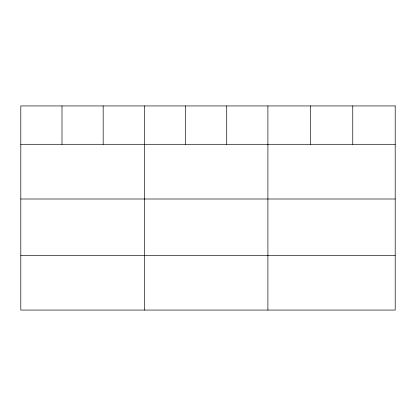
<?xml version="1.0" encoding="UTF-8"?>
<svg xmlns="http://www.w3.org/2000/svg" width="416" height="416" viewBox="0 0 416 416"><rect width="100%" height="100%" fill="white"/><g stroke="black" fill="none" stroke-linecap="round" stroke-linejoin="round"><path stroke-width="0.62" d="M20.8 144.3L395.2 144.3M20.8 198.999L395.2 198.999M20.8 255.362L395.2 255.362M352.768 105.934L352.768 144.3M310.336 105.934L310.336 144.3M267.904 105.934L267.904 310.066M226.72 105.934L226.72 144.3M185.536 105.934L185.536 144.3M144.352 105.934L144.352 310.066M103.168 105.934L103.168 144.3M61.984 105.934L61.984 144.3M395.2 105.934L20.8 105.934L20.8 310.066L395.2 310.066L395.2 105.934"/></g></svg>
